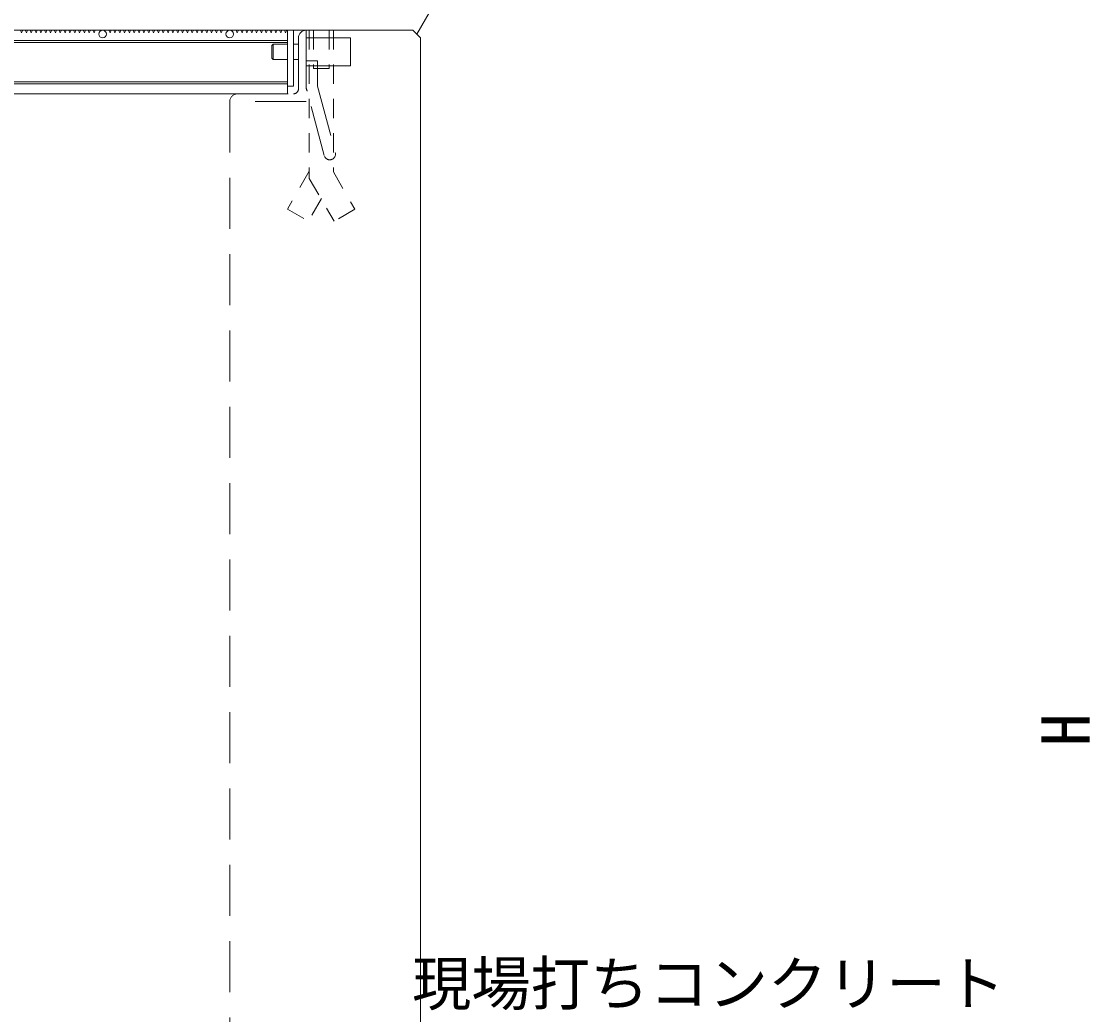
# Model space of a CAD drawing. Units: millimetres at full size; details may follow other scales. Extents: x 77366 to 106166, y -28085 to 6898.
# Drawn here: x 96752 to 97592, y -17303 to -16522 of the extents above; entities that cross this region are included whole.
import ezdxf
from ezdxf.enums import TextEntityAlignment as Align

# ---------------------------------------------------------------- set-up
doc = ezdxf.new("R2010")
doc.units = ezdxf.units.MM
doc.header["$LTSCALE"] = 50
doc.linetypes.add('USER1', pattern=[0.54, 0.3, -0.24])
doc.linetypes.add('USER2', pattern=[1.2, 0.8, -0.4])
for name, color, linetype, lineweight in [('受枠', 3, 'USER2', 9), ('寸法線', 7, 'Continuous', 13), ('引出線', 4, 'Continuous', 13), ('本体', 2, 'Continuous', 20), ('ｲﾝｻｰﾄ', 3, 'USER1', 9), ('ｸﾞﾚｰﾁﾝｸﾞ', 7, 'Continuous', 5)]:
    doc.layers.add(name, color=color, linetype=linetype, lineweight=lineweight)
doc.styles.add('ＭＳ ゴシック', font='')
doc.styles.get('ＭＳ ゴシック').set_extended_font_data('MS Gothic')

# ---------------------------------------------------------------- blocks, each defined once
blk = doc.blocks.new('filled_arrow')
at = {"color": 0, "linetype": 'Continuous', "lineweight": -2}
blk.add_solid([(7.5, 1.25), (0, 0), (7.5, -1.25)], dxfattribs=at)

msp = doc.modelspace()

# ---------------------------------------------------------------- linework, layer by layer
at = {"layer": '受枠'}
for p, q in [((96969.8, -16575.22), (96969.8, -16535.22)), ((96975.8, -16529.22), (96975.8, -16585.22)), ((96975.8, -16535.22), (97010.8, -16535.22)), ((96975.8, -16535.22), (96975.8, -16557.22)), ((97010.8, -16535.22), (97010.8, -16557.22)), ((96949.8, -16540.22), (96948.8, -16541.22)), ((96948.8, -16541.22), (96948.8, -16551.22)), ((96961.3, -16540.22), (96949.8, -16540.22)), ((96949.8, -16540.22), (96949.8, -16552.22)), ((96961.3, -16540.22), (96961.3, -16552.22)), ((96969.8, -16540.22), (96965.8, -16540.22)), ((96965.8, -16540.22), (96965.8, -16552.22)), ((96969.8, -16540.22), (96969.8, -16552.22)), ((96948.8, -16551.22), (96949.8, -16552.22)), ((96961.3, -16552.22), (96949.8, -16552.22)), ((96969.8, -16552.22), (96965.8, -16552.22)), ((96975.8, -16573.22), (96975.8, -16553.22)), ((96975.8, -16553.22), (96984.8, -16553.22)), ((96984.8, -16553.22), (96984.8, -16573.22)), ((96975.8, -16557.22), (97010.8, -16557.22)), ((96990.08, -16627.71), (96976.1, -16575.55)), ((96984.8, -16573.22), (96998.77, -16625.38)), ((96975.8, -16585.22), (96915.8, -16585.22)), ((96921.8, -16579.22), (96965.8, -16579.22))]:
    msp.add_line(p, q, dxfattribs=at)
for centre, radius, start, end in [((96975.8, -16535.22), 6, 90, 180), ((96965.8, -16575.22), 4, 270, 0), ((96984.8, -16573.22), 9, 180, 205), ((96921.8, -16585.22), 6, 90, 180), ((96994.43, -16626.55), 4.5, 205, 15)]:
    msp.add_arc(centre, radius, start, end, dxfattribs=at)
at = {"layer": '引出線'}
msp.add_lwpolyline([(97062.8, -16532.22), (97163.65, -16357.55), (97226.04, -16357.55)], dxfattribs=at)
at = {"layer": '本体'}
for p, q in [((96071.8, -16529.22), (97059.8, -16529.22)), ((97065.8, -16535.22), (97059.8, -16529.22)), ((97065.8, -16535.22), (97065.8, -17629.22))]:
    msp.add_line(p, q, dxfattribs=at)
at = {"layer": '本体', "linetype": 'USER2', "lineweight": 9}
msp.add_line((96915.8, -16585.22), (96915.8, -17629.22), dxfattribs=at)
at = {"layer": 'ｲﾝｻｰﾄ'}
for p, q in [((96978.3, -16529.22), (96978.3, -16645.7)), ((96978.3, -16529.22), (96997.3, -16529.22)), ((96981.72, -16529.22), (96981.72, -16559.22)), ((96993.88, -16529.22), (96993.88, -16559.22)), ((96997.3, -16529.22), (96997.3, -16640.61)), ((96981.72, -16559.22), (96993.88, -16559.22)), ((96978.3, -16639.9), (96961.08, -16669.72)), ((96978.3, -16645.7), (96997.75, -16679.4)), ((96997.3, -16640.61), (97014.21, -16669.9)), ((96987.8, -16661.45), (96977.53, -16679.22)), ((96961.08, -16669.72), (96977.53, -16679.22)), ((97014.21, -16669.9), (96997.75, -16679.4))]:
    msp.add_line(p, q, dxfattribs=at)
at = {"layer": 'ｸﾞﾚｰﾁﾝｸﾞ'}
for p, q in [((96170.3, -16529.22), (96961.3, -16529.22)), ((96751.2, -16529.22), (96752.1, -16531.32)), ((96752.1, -16531.32), (96753, -16529.22)), ((96753, -16529.22), (96755, -16529.22)), ((96755, -16529.22), (96755.9, -16531.32)), ((96755.9, -16531.32), (96756.8, -16529.22)), ((96756.8, -16529.22), (96758.8, -16529.22)), ((96758.8, -16529.22), (96759.7, -16531.32)), ((96759.7, -16531.32), (96760.6, -16529.22)), ((96760.6, -16529.22), (96762.6, -16529.22)), ((96762.6, -16529.22), (96763.5, -16531.32)), ((96763.5, -16531.32), (96764.4, -16529.22)), ((96764.4, -16529.22), (96766.4, -16529.22)), ((96766.4, -16529.22), (96767.3, -16531.32)), ((96767.3, -16531.32), (96768.2, -16529.22)), ((96768.2, -16529.22), (96770.2, -16529.22)), ((96770.2, -16529.22), (96771.1, -16531.32)), ((96771.1, -16531.32), (96772, -16529.22)), ((96772, -16529.22), (96774, -16529.22)), ((96774, -16529.22), (96774.9, -16531.32)), ((96774.9, -16531.32), (96775.8, -16529.22)), ((96775.8, -16529.22), (96777.8, -16529.22)), ((96777.8, -16529.22), (96778.7, -16531.32)), ((96778.7, -16531.32), (96779.6, -16529.22)), ((96779.6, -16529.22), (96781.6, -16529.22)), ((96781.6, -16529.22), (96782.5, -16531.32)), ((96782.5, -16531.32), (96783.4, -16529.22)), ((96783.4, -16529.22), (96785.4, -16529.22)), ((96785.4, -16529.22), (96786.3, -16531.32)), ((96786.3, -16531.32), (96787.2, -16529.22)), ((96787.2, -16529.22), (96789.2, -16529.22)), ((96789.2, -16529.22), (96790.1, -16531.32)), ((96790.1, -16531.32), (96791, -16529.22)), ((96791, -16529.22), (96793, -16529.22)), ((96793, -16529.22), (96793.9, -16531.32)), ((96793.9, -16531.32), (96794.8, -16529.22)), ((96794.8, -16529.22), (96796.8, -16529.22)), ((96796.8, -16529.22), (96797.7, -16531.32)), ((96797.7, -16531.32), (96798.6, -16529.22)), ((96798.6, -16529.22), (96800.6, -16529.22)), ((96800.6, -16529.22), (96801.5, -16531.32)), ((96801.5, -16531.32), (96802.4, -16529.22)), ((96802.4, -16529.22), (96804.4, -16529.22)), ((96804.4, -16529.22), (96805.3, -16531.32)), ((96805.3, -16531.32), (96806.2, -16529.22)), ((96806.2, -16529.22), (96808.2, -16529.22)), ((96808.2, -16529.22), (96809.1, -16531.32)), ((96809.1, -16531.32), (96810, -16529.22)), ((96810, -16529.22), (96812.8, -16529.22)), ((96818.8, -16529.22), (96820.8, -16529.22)), ((96820.8, -16529.22), (96821.7, -16531.32)), ((96821.7, -16531.32), (96822.6, -16529.22)), ((96822.6, -16529.22), (96824.6, -16529.22)), ((96824.6, -16529.22), (96825.5, -16531.32)), ((96825.5, -16531.32), (96826.4, -16529.22)), ((96826.4, -16529.22), (96828.4, -16529.22)), ((96828.4, -16529.22), (96829.3, -16531.32)), ((96829.3, -16531.32), (96830.2, -16529.22)), ((96830.2, -16529.22), (96832.2, -16529.22)), ((96832.2, -16529.22), (96833.1, -16531.32)), ((96833.1, -16531.32), (96834, -16529.22)), ((96834, -16529.22), (96836, -16529.22)), ((96836, -16529.22), (96836.9, -16531.32)), ((96836.9, -16531.32), (96837.8, -16529.22)), ((96837.8, -16529.22), (96839.8, -16529.22)), ((96839.8, -16529.22), (96840.7, -16531.32)), ((96840.7, -16531.32), (96841.6, -16529.22)), ((96841.6, -16529.22), (96843.6, -16529.22)), ((96843.6, -16529.22), (96844.5, -16531.32)), ((96844.5, -16531.32), (96845.4, -16529.22)), ((96845.4, -16529.22), (96847.4, -16529.22)), ((96847.4, -16529.22), (96848.3, -16531.32)), ((96848.3, -16531.32), (96849.2, -16529.22)), ((96849.2, -16529.22), (96851.2, -16529.22)), ((96851.2, -16529.22), (96852.1, -16531.32)), ((96852.1, -16531.32), (96853, -16529.22)), ((96853, -16529.22), (96855, -16529.22)), ((96855, -16529.22), (96855.9, -16531.32)), ((96855.9, -16531.32), (96856.8, -16529.22)), ((96856.8, -16529.22), (96858.8, -16529.22)), ((96858.8, -16529.22), (96859.7, -16531.32)), ((96859.7, -16531.32), (96860.6, -16529.22)), ((96860.6, -16529.22), (96862.6, -16529.22)), ((96862.6, -16529.22), (96863.5, -16531.32)), ((96863.5, -16531.32), (96864.4, -16529.22)), ((96864.4, -16529.22), (96866.4, -16529.22)), ((96866.4, -16529.22), (96867.3, -16531.32)), ((96867.3, -16531.32), (96868.2, -16529.22)), ((96868.2, -16529.22), (96870.2, -16529.22)), ((96870.2, -16529.22), (96871.1, -16531.32)), ((96871.1, -16531.32), (96872, -16529.22)), ((96872, -16529.22), (96874, -16529.22)), ((96874, -16529.22), (96874.9, -16531.32)), ((96874.9, -16531.32), (96875.8, -16529.22)), ((96875.8, -16529.22), (96877.8, -16529.22)), ((96877.8, -16529.22), (96878.7, -16531.32)), ((96878.7, -16531.32), (96879.6, -16529.22)), ((96879.6, -16529.22), (96881.6, -16529.22)), ((96881.6, -16529.22), (96882.5, -16531.32)), ((96882.5, -16531.32), (96883.4, -16529.22)), ((96883.4, -16529.22), (96885.4, -16529.22)), ((96885.4, -16529.22), (96886.3, -16531.32)), ((96886.3, -16531.32), (96887.2, -16529.22)), ((96887.2, -16529.22), (96889.2, -16529.22)), ((96889.2, -16529.22), (96890.1, -16531.32)), ((96890.1, -16531.32), (96891, -16529.22)), ((96891, -16529.22), (96893, -16529.22)), ((96893, -16529.22), (96893.9, -16531.32)), ((96893.9, -16531.32), (96894.8, -16529.22)), ((96894.8, -16529.22), (96896.8, -16529.22)), ((96896.8, -16529.22), (96897.7, -16531.32)), ((96897.7, -16531.32), (96898.6, -16529.22)), ((96898.6, -16529.22), (96900.6, -16529.22)), ((96900.6, -16529.22), (96901.5, -16531.32)), ((96901.5, -16531.32), (96902.4, -16529.22)), ((96902.4, -16529.22), (96904.4, -16529.22)), ((96904.4, -16529.22), (96905.3, -16531.32)), ((96905.3, -16531.32), (96906.2, -16529.22)), ((96906.2, -16529.22), (96908.2, -16529.22)), ((96908.2, -16529.22), (96909.1, -16531.32)), ((96909.1, -16531.32), (96910, -16529.22)), ((96910, -16529.22), (96912.8, -16529.22)), ((96918.8, -16529.22), (96920.8, -16529.22)), ((96920.8, -16529.22), (96921.7, -16531.32)), ((96921.7, -16531.32), (96922.6, -16529.22)), ((96922.6, -16529.22), (96924.6, -16529.22)), ((96924.6, -16529.22), (96925.5, -16531.32)), ((96925.5, -16531.32), (96926.4, -16529.22)), ((96926.4, -16529.22), (96928.4, -16529.22)), ((96928.4, -16529.22), (96929.3, -16531.32)), ((96929.3, -16531.32), (96930.2, -16529.22)), ((96930.2, -16529.22), (96932.2, -16529.22)), ((96932.2, -16529.22), (96933.1, -16531.32)), ((96933.1, -16531.32), (96934, -16529.22)), ((96934, -16529.22), (96936, -16529.22)), ((96936, -16529.22), (96936.9, -16531.32)), ((96936.9, -16531.32), (96937.8, -16529.22)), ((96937.8, -16529.22), (96939.8, -16529.22)), ((96939.8, -16529.22), (96940.7, -16531.32)), ((96940.7, -16531.32), (96941.6, -16529.22)), ((96941.6, -16529.22), (96943.6, -16529.22)), ((96943.6, -16529.22), (96944.5, -16531.32)), ((96944.5, -16531.32), (96945.4, -16529.22)), ((96945.4, -16529.22), (96947.4, -16529.22)), ((96947.4, -16529.22), (96948.3, -16531.32)), ((96948.3, -16531.32), (96949.2, -16529.22)), ((96949.2, -16529.22), (96951.2, -16529.22)), ((96951.2, -16529.22), (96952.1, -16531.32)), ((96952.1, -16531.32), (96953, -16529.22)), ((96953, -16529.22), (96955, -16529.22)), ((96955, -16529.22), (96955.9, -16531.32)), ((96955.9, -16531.32), (96956.8, -16529.22)), ((96956.8, -16529.22), (96958.8, -16529.22)), ((96958.8, -16529.22), (96959.7, -16531.32)), ((96959.7, -16531.32), (96960.6, -16529.22)), ((96961.3, -16529.22), (96961.3, -16579.22)), ((96965.8, -16529.22), (96961.3, -16529.22)), ((96961.3, -16529.22), (96961.3, -16573.22)), ((96965.8, -16529.22), (96965.8, -16573.22)), ((96170.3, -16537.22), (96961.3, -16537.22)), ((96170.3, -16538.72), (96961.3, -16538.72)), ((96170.3, -16569.72), (96961.3, -16569.72)), ((96170.3, -16571.22), (96961.3, -16571.22)), ((96965.8, -16573.22), (96961.3, -16573.22)), ((96170.3, -16579.22), (96961.3, -16579.22))]:
    msp.add_line(p, q, dxfattribs=at)
for centre in [(96815.8, -16532.22), (96915.8, -16532.22)]:
    msp.add_circle(centre, 3, dxfattribs=at)

# ---------------------------------------------------------------- block references
at = {"layer": '引出線', "xscale": 0.133, "yscale": 0.133, "rotation": 60}
msp.add_blockref('filled_arrow', (97062.8, -16532.22), dxfattribs=at)

# ---------------------------------------------------------------- texts
at = {"layer": '寸法線', "style": 'ＭＳ ゴシック'}
msp.add_text('H', height=37.98, rotation=90, dxfattribs=at).set_placement((97572.8, -17079.22), align=Align.MIDDLE_CENTER)
at = {"layer": '引出線', "style": 'ＭＳ ゴシック'}
msp.add_text('現場打ちコンクリート', height=34.18, dxfattribs=at).set_placement((97059.06, -17261.49), align=Align.TOP_LEFT)

doc.saveas('drawing.dxf')
